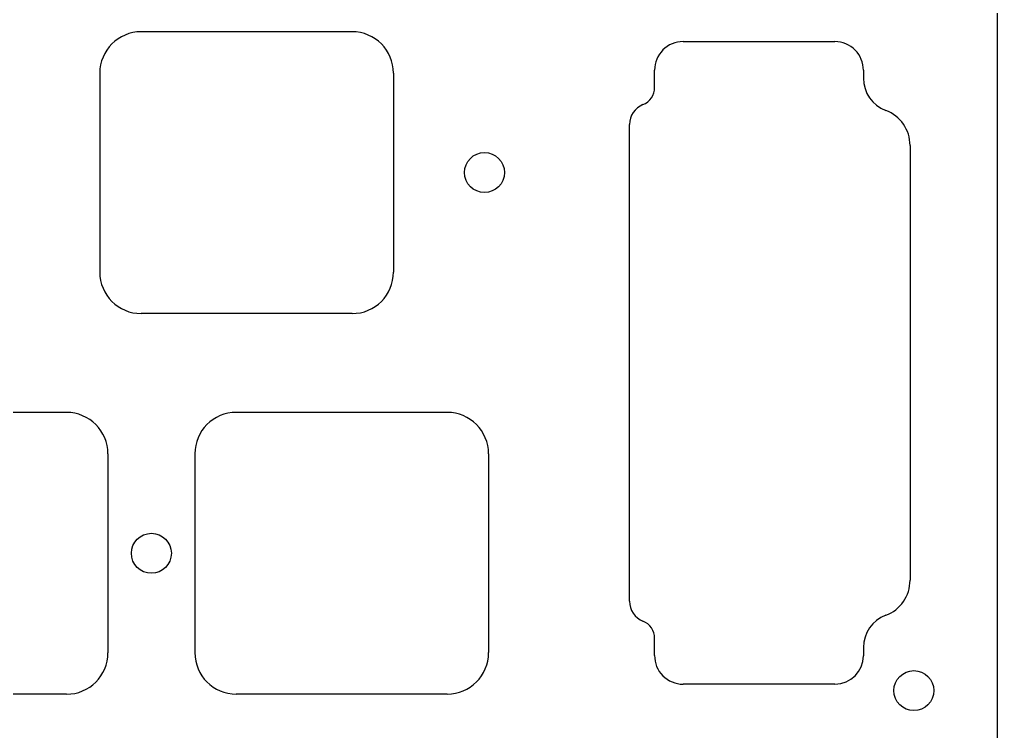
# Model space of a CAD drawing. Header units: millimetres. Extents: x -9 to 276, y -90 to 14.
# Drawn here: x 226.77 to 275.7, y -47.02 to -11.4 of the extents above; entities that cross this region are included whole.
import ezdxf

# ---------------------------------------------------------------- set-up
doc = ezdxf.new("R2010")
doc.units = ezdxf.units.MM
doc.layers.add('BLACK', color=7, linetype='CONTINUOUS')

msp = doc.modelspace()

# ---------------------------------------------------------------- linework, layer by layer
at = {"layer": 'BLACK', "linetype": 'Continuous'}
for p, q in [((275.701452, -16.810248), (275.701452, -10.146273)), ((243.40435, -12.00615), (232.854349, -12.00615)), ((259.96831, -12.499635), (267.56915, -12.499635)), ((230.77935, -14.08115), (230.77935, -24.031151)), ((245.47935, -14.08115), (245.47935, -24.03115)), ((258.54331, -14.790225), (258.54331, -13.924625)), ((268.99419, -13.936542), (268.99419, -14.328675)), ((257.29115, -40.502625), (257.29115, -16.647425)), ((275.701452, -23.474223), (275.701452, -16.810248)), ((271.33066, -17.699575), (271.33066, -39.450425)), ((275.701452, -30.138199), (275.701452, -23.474223)), ((243.40435, -26.10615), (232.85435, -26.10615)), ((275.701453, -83.45), (275.701452, -30.138199)), ((229.1154, -31.0541), (218.565399, -31.0541)), ((248.1625, -31.05), (237.612499, -31.05)), ((231.1904, -33.1291), (231.1904, -43.0791)), ((235.5375, -33.125), (235.5375, -43.075001)), ((250.2375, -33.125), (250.2375, -43.075)), ((257.291161, -40.502625), (257.29115, -40.502625)), ((258.543298, -42.359925), (258.54331, -42.359925)), ((258.54331, -43.213488), (258.54331, -42.359925)), ((268.99419, -42.821425), (268.99419, -43.225525)), ((267.56919, -44.650515), (259.96845, -44.650515)), ((229.1154, -45.1541), (218.5654, -45.1541)), ((248.1625, -45.15), (237.6125, -45.15))]:
    msp.add_line(p, q, dxfattribs=at)
at = {"layer": 'BLACK'}
for centre in [(250.0327, -19.05205), (233.36395, -38.10205), (271.51875, -44.975)]:
    msp.add_circle(centre, 1, dxfattribs=at)
for centre, radius, start, end in [((232.854354, -14.081154), 2.075004, 90.0001381, 179.9998896), ((243.40435, -14.08115), 2.075, 0, 90), ((259.96825, -13.9246), 1.42494, 89.9975875, 180.0010052), ((267.56911, -13.92476), 1.425125, 359.5263119, 89.9983918), ((270.71913, -14.32867), 1.724936, 180.0001661, 249.4540821), ((257.61485, -14.7902), 0.92846, 292.024521, 359.9984572), ((258.36614, -16.64746), 1.07499, 112.023705, 179.9981345), ((269.45558, -17.69966), 1.875082, 0.0025973, 69.4509823), ((232.854352, -24.031148), 2.075002, 180.0000828, 269.9999448), ((243.40435, -24.03115), 2.075, 270, 0), ((229.1154, -33.1291), 2.075, 0, 90), ((237.612504, -33.125004), 2.075004, 90.0001381, 179.9998896), ((248.1625, -33.125), 2.075, 0, 90), ((269.455665, -39.450538), 1.874995, 290.5469215, 0.003453), ((258.366101, -40.502726), 1.07494, 179.9946166, 247.9775025), ((257.614921, -42.359876), 0.928376, 359.9969759, 67.9778284), ((270.719098, -42.821449), 1.724908, 110.5454784, 179.9992028), ((229.1154, -43.0791), 2.075, 270, 0), ((237.612502, -43.074998), 2.075002, 180.0000828, 269.9999448), ((248.1625, -43.075), 2.075, 270, 0), ((259.968342, -43.225433), 1.425082, 179.5197427, 270.0043422), ((267.569189, -43.225514), 1.425001, 270.0000402, 359.9995577)]:
    msp.add_arc(centre, radius, start, end, dxfattribs=at)

doc.saveas('drawing.dxf')
